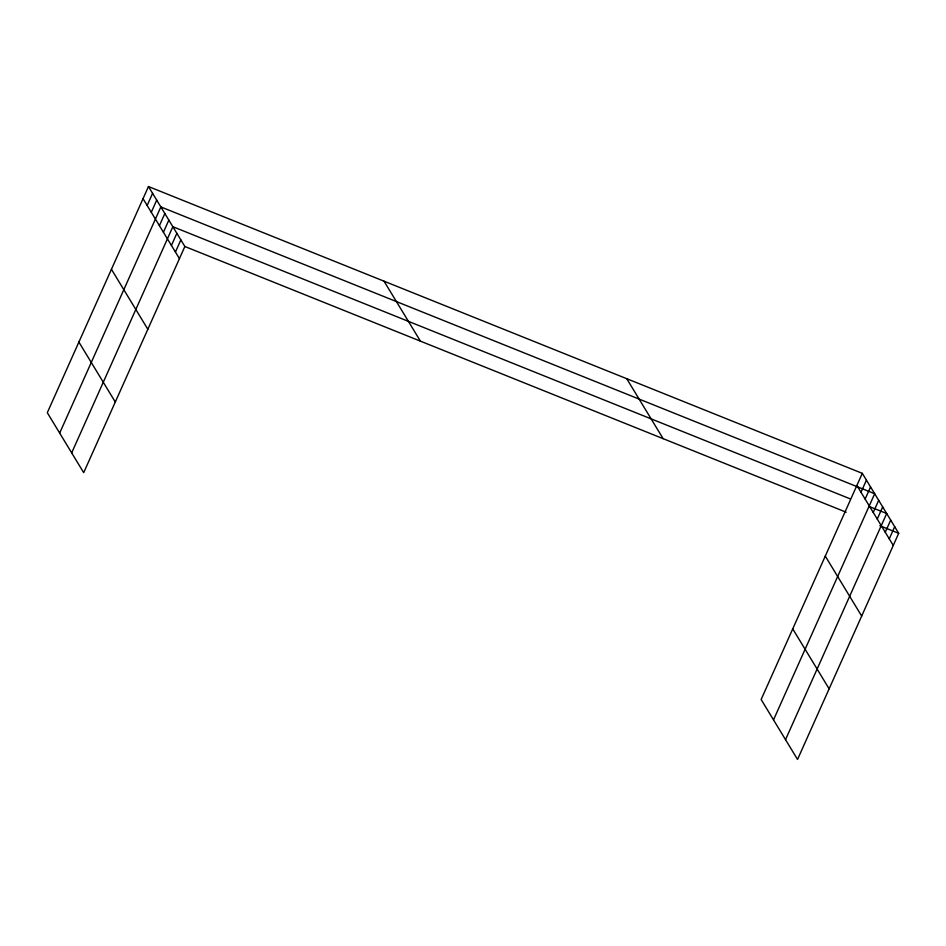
<?xml version="1.0" encoding="UTF-8"?>
<svg xmlns="http://www.w3.org/2000/svg" width="946" height="946" viewBox="0 0 946 946"><rect width="100%" height="100%" fill="white"/><g stroke="black" fill="none" stroke-linecap="round" stroke-linejoin="round"><path stroke-width="1.42" d="M148.463 186.539L47.3 412.704L83.697 472.657L184.86 246.504L148.463 186.539L862.303 473.343L898.7 533.296L797.537 759.461L761.14 699.496L862.303 473.343M147.162 205.471L152.59 193.339M151.289 212.271L156.717 200.126M59.669 433.091L160.844 206.926L874.683 493.729L773.509 719.882M159.413 225.656L164.841 213.524M163.422 232.255L168.849 220.122M71.683 452.874L172.846 226.709L850.348 498.909M171.427 245.452L176.855 233.307M175.424 252.038L180.863 239.906M861.002 492.275L866.43 480.142M865.129 499.074L870.557 486.93M873.253 512.46L878.68 500.328M877.261 519.058L882.689 506.914M785.523 739.677L886.686 513.512L869.185 506.488M885.267 532.243L890.694 520.111M889.264 538.842L894.691 526.709M184.86 246.504L846.197 512.212M879.851 525.728L898.7 533.296M856.875 485.475L893.272 545.44M825.279 556.106L861.676 616.071M792.736 628.877L829.122 688.83M626.737 378.696L663.134 438.66M384.029 281.187L420.426 341.139M143.035 198.684L179.433 258.636M111.439 269.303L147.836 329.267M78.896 342.074L115.294 402.026"/></g></svg>
